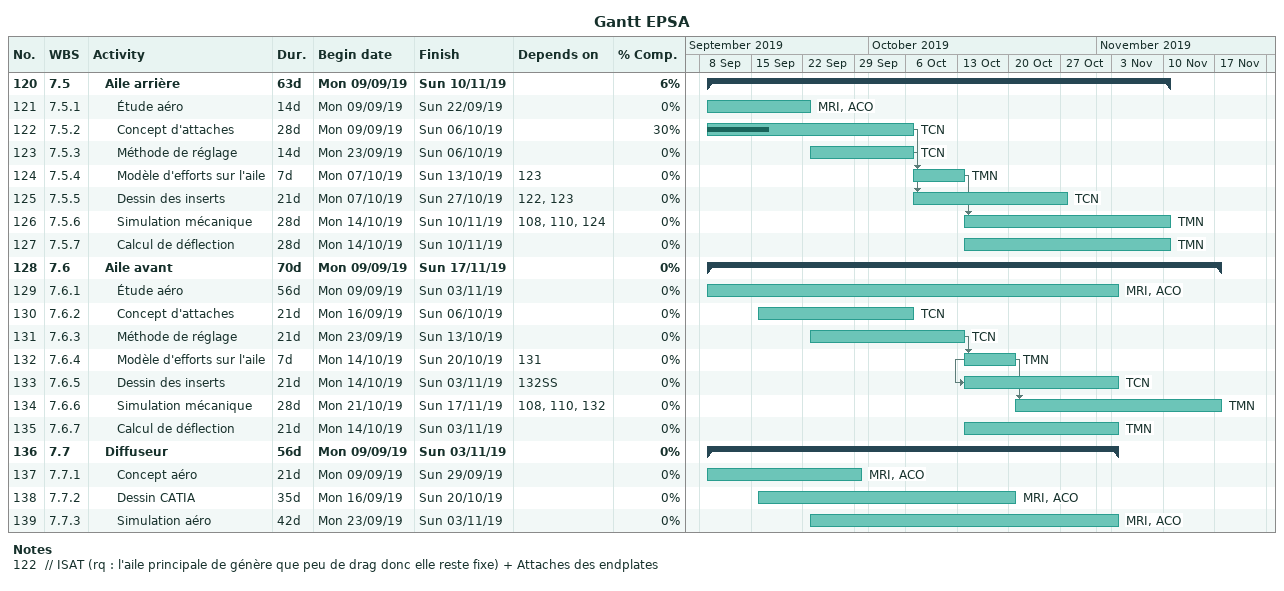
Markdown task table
Gantt EPSA

| ID | WBS | Task | Duration | Start | Finish | Predecessors | Resources | % complete |
|---|---|---|---|---|---|---|---|---|
| 120 | 7.5 | **Aile arrière** | 63d | 2019-09-09 | 2019-11-10 |  |  | 6 |
| 121 | 7.5.1 | Étude aéro | 14d | 2019-09-09 | 2019-09-22 |  | MRI, ACO | 0 |
| 122 | 7.5.2 | Concept d'attaches | 28d | 2019-09-09 | 2019-10-06 |  | TCN | 30 |
| 123 | 7.5.3 | Méthode de réglage | 14d | 2019-09-23 | 2019-10-06 |  | TCN | 0 |
| 124 | 7.5.4 | Modèle d'efforts sur l'aile | 7d | 2019-10-07 | 2019-10-13 | 123 | TMN | 0 |
| 125 | 7.5.5 | Dessin des inserts | 21d | 2019-10-07 | 2019-10-27 | 122, 123 | TCN | 0 |
| 126 | 7.5.6 | Simulation mécanique | 28d | 2019-10-14 | 2019-11-10 | 108, 110, 124 | TMN | 0 |
| 127 | 7.5.7 | Calcul de déflection | 28d | 2019-10-14 | 2019-11-10 |  | TMN | 0 |
| 128 | 7.6 | **Aile avant** | 70d | 2019-09-09 | 2019-11-17 |  |  | 0 |
| 129 | 7.6.1 | Étude aéro | 56d | 2019-09-09 | 2019-11-03 |  | MRI, ACO | 0 |
| 130 | 7.6.2 | Concept d'attaches | 21d | 2019-09-16 | 2019-10-06 |  | TCN | 0 |
| 131 | 7.6.3 | Méthode de réglage | 21d | 2019-09-23 | 2019-10-13 |  | TCN | 0 |
| 132 | 7.6.4 | Modèle d'efforts sur l'aile | 7d | 2019-10-14 | 2019-10-20 | 131 | TMN | 0 |
| 133 | 7.6.5 | Dessin des inserts | 21d | 2019-10-14 | 2019-11-03 | 132SS | TCN | 0 |
| 134 | 7.6.6 | Simulation mécanique | 28d | 2019-10-21 | 2019-11-17 | 108, 110, 132 | TMN | 0 |
| 135 | 7.6.7 | Calcul de déflection | 21d | 2019-10-14 | 2019-11-03 |  | TMN | 0 |
| 136 | 7.7 | **Diffuseur** | 56d | 2019-09-09 | 2019-11-03 |  |  | 0 |
| 137 | 7.7.1 | Concept aéro | 21d | 2019-09-09 | 2019-09-29 |  | MRI, ACO | 0 |
| 138 | 7.7.2 | Dessin CATIA | 35d | 2019-09-16 | 2019-10-20 |  | MRI, ACO | 0 |
| 139 | 7.7.3 | Simulation aéro | 42d | 2019-09-23 | 2019-11-03 |  | MRI, ACO | 0 |

Notes
- 122: // ISAT (rq : l'aile principale de génère que peu de drag donc elle reste fixe) + Attaches des endplates
